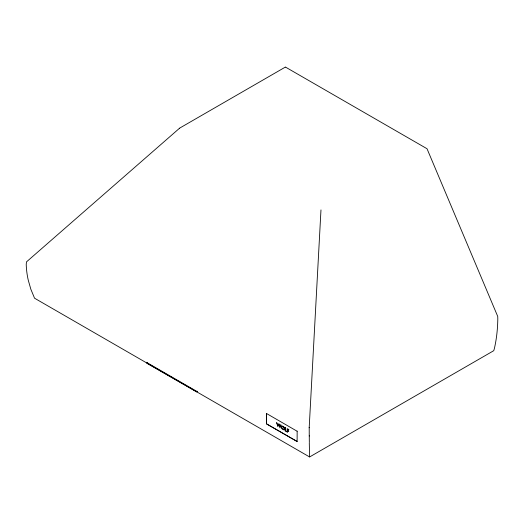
<?xml version="1.0" encoding="UTF-8"?>
<svg xmlns="http://www.w3.org/2000/svg" width="524" height="524" viewBox="0 0 524 524"><rect width="100%" height="100%" fill="white"/><g stroke="black" fill="none" stroke-linecap="round" stroke-linejoin="round"><path stroke-width="0.79" d="M197.037 391.159L197.037 391.867M297.115 431.226L266.493 413.495L266.559 423.844L297.193 441.483M320.976 209.928L309.186 427.754M284.512 429.012L284.414 429.385A2.063 1.192 60 0 1 283.785 429.863L282.095 428.881A2.103 1.212 60 0 1 281.368 427.198A2.207 1.277 60 0 1 281.408 426.529A2.103 1.212 60 0 1 282.108 425.927L283.779 426.85A2.044 1.179 60 0 1 284.414 428.049L284.473 428.298M281.879 426.739L281.879 427.774A1.52 0.878 60 0 0 282.351 428.658L283.53 429.339A1.52 0.878 60 0 0 284.001 429.005L284.001 427.97A1.513 0.871 60 0 0 283.53 427.086L282.351 426.405M146.956 362.248L146.956 363.309L196.729 391.913M179.509 128.256L26.488 261.882L26.226 264.391A121.922 99.436 -4.7 0 0 28.27 280.222L30.844 289.235L34.551 298.208L309.599 456.961L493.759 350.68L494.348 348.656A182.915 105.606 60 0 0 497.807 318.874L497.735 316.45L427.021 148.731L285.488 67.085M146.831 362.529L146.956 362.955M297.154 431.101L297.115 441.549L266.519 423.916L266.559 413.469M179.431 128.249L285.285 67.131M197.162 391.585L196.297 391.585M146.766 362.49L196.729 391.336M309.573 456.908L309.284 442.472M281.879 426.831A1.52 0.878 60 0 1 282.351 426.49M284.427 428.285A2.207 1.277 60 0 1 284.466 428.979M309.324 441.863A123.867 4.768 -88.4 0 1 309.265 435.785M309.245 436.04A120.939 4.67 -88.4 0 1 309.212 427.42M280.733 424.899L279.934 426.778L279.109 423.962L278.709 423.726L277.89 425.599L276.652 422.541L277.844 426.667L278.906 424.492L279.96 427.885L281.159 425.141L280.733 424.899M285.462 427.63L285.043 427.381L285.043 430.787L286.798 431.802L285.462 430.597L285.462 427.63M288.744 429.523L287.165 428.612L287.165 432.018L287.591 432.261L287.591 430.676L288.744 431.344L287.591 430.237L287.591 429.294L288.744 429.962L288.744 429.523"/></g></svg>
